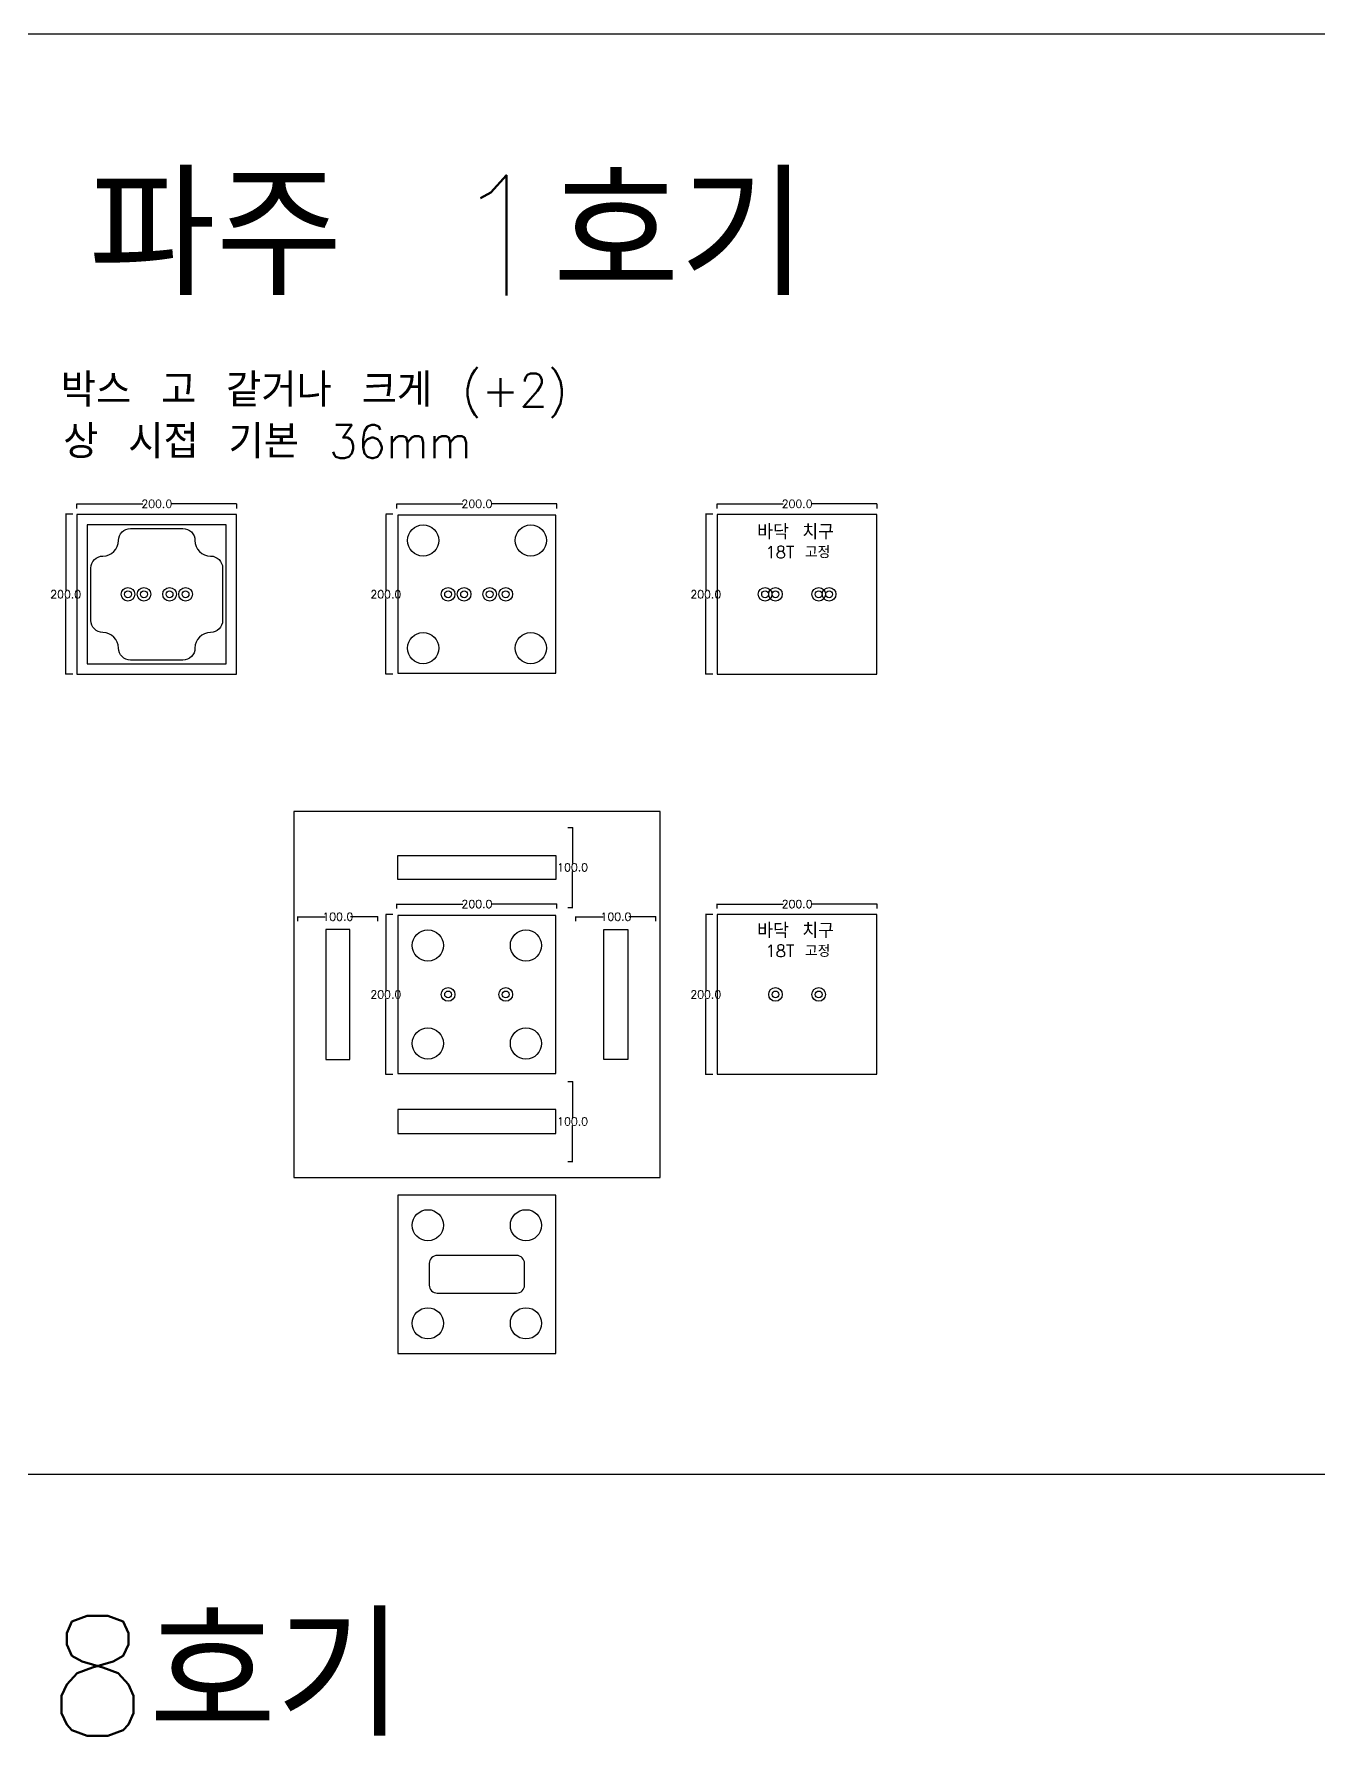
# Model space of a CAD drawing. Header units: millimetres. Extents: x 8462 to 28262, y 7372 to 16372.
# Drawn here: x 16559 to 18164, y 14245 to 16372 of the extents above; entities that cross this region are included whole.
import ezdxf

# ---------------------------------------------------------------- set-up
doc = ezdxf.new("R2010")
doc.units = ezdxf.units.MM
for name, color, linetype in [('TEXT', 7, 'Continuous'), ('볼트 구멍', 7, 'Continuous'), ('치구', 7, 'Continuous'), ('치구설정', 7, 'Continuous'), ('치수', 7, 'Continuous')]:
    doc.layers.add(name, color=color, linetype=linetype)
doc.styles.get("Standard").update_dxf_attribs({"font": 'txt.shx', "bigfont": 'whgtxt.shx'})
doc.dimstyles.get("Standard").update_dxf_attribs({"dimtxt": 7, "dimasz": 0.18, "dimexe": 0.18, "dimexo": 0.0625, "dimgap": 0.09, "dimtad": 0, "dimtih": 1, "dimtoh": 1, "dimdec": 1, "dimzin": 0, "dimdsep": 46, "dimtxsty": 'Standard', "dimcen": 0.09, "dimadec": 0, "dimazin": 0, "dimtfac": 1, "dimtdec": 1, "dimtofl": 0, "dimtmove": 0, "dimatfit": 3, "dimfxl": 0, "dimtolj": 1, "dimtzin": 0, "dimarcsym": 0})

# ---------------------------------------------------------------- blocks, each defined once
blk = doc.blocks.new('*D786')
at = {"layer": 'Defpoints', "color": 0}
for p in [(17012.3, 15778.9), (17212.3, 15784.8), (17212.3, 15778.9)]:
    blk.add_point(p, dxfattribs=at)
at = {"layer": '치수', "color": 0, "lineweight": -2}
for p, q in [((17012.3, 15779), (17012.3, 15785)), ((17012.4, 15784.8), (17094.7, 15784.8)), ((17212.1, 15784.8), (17129.9, 15784.8)), ((17212.3, 15779), (17212.3, 15785))]:
    blk.add_line(p, q, dxfattribs=at)
at = {"layer": '치수', "color": 0}
for points in [[(17012.4, 15784.8), (17012.4, 15784.8), (17012.3, 15784.8)], [(17212.1, 15784.8), (17212.1, 15784.8), (17212.3, 15784.8)]]:
    blk.add_solid(points, dxfattribs=at)
at = {"layer": '치수', "color": 0, "insert": (17112.3, 15784.8), "char_height": 10, "attachment_point": 5}
blk.add_mtext('\\A1;200.0', dxfattribs=at)
blk = doc.blocks.new('*D787')
at = {"layer": 'Defpoints', "color": 0}
for p in [(16612.3, 15778.9), (16812.3, 15784.8), (16812.3, 15778.9)]:
    blk.add_point(p, dxfattribs=at)
at = {"layer": '치수', "color": 0, "lineweight": -2}
for p, q in [((16612.3, 15779), (16612.3, 15785)), ((16612.4, 15784.8), (16694.7, 15784.8)), ((16812.1, 15784.8), (16729.9, 15784.8)), ((16812.3, 15779), (16812.3, 15785))]:
    blk.add_line(p, q, dxfattribs=at)
at = {"layer": '치수', "color": 0}
for points in [[(16612.4, 15784.8), (16612.4, 15784.8), (16612.3, 15784.8)], [(16812.1, 15784.8), (16812.1, 15784.8), (16812.3, 15784.8)]]:
    blk.add_solid(points, dxfattribs=at)
at = {"layer": '치수', "color": 0, "insert": (16712.3, 15784.8), "char_height": 10, "attachment_point": 5}
blk.add_mtext('\\A1;200.0', dxfattribs=at)
blk = doc.blocks.new('*D772')
at = {"layer": 'Defpoints', "color": 0}
for p in [(16607.4, 15771.8), (16598.5, 15571.8), (16607.4, 15571.8)]:
    blk.add_point(p, dxfattribs=at)
at = {"layer": '치수', "color": 0, "lineweight": -2}
for p, q in [((16607.3, 15771.8), (16598.3, 15771.8)), ((16598.5, 15771.6), (16598.5, 15676.9)), ((16598.5, 15572), (16598.5, 15666.7)), ((16607.3, 15571.8), (16598.3, 15571.8))]:
    blk.add_line(p, q, dxfattribs=at)
at = {"layer": '치수', "color": 0}
for points in [[(16598.4, 15771.6), (16598.5, 15771.6), (16598.5, 15771.8)], [(16598.4, 15572), (16598.5, 15572), (16598.5, 15571.8)]]:
    blk.add_solid(points, dxfattribs=at)
at = {"layer": '치수', "color": 0, "insert": (16598.5, 15671.8), "char_height": 10, "attachment_point": 5}
blk.add_mtext('\\A1;200.0', dxfattribs=at)
blk = doc.blocks.new('*D773')
at = {"layer": 'Defpoints', "color": 0}
for p in [(17007.4, 15771.8), (16998.5, 15571.8), (17007.4, 15571.8)]:
    blk.add_point(p, dxfattribs=at)
at = {"layer": '치수', "color": 0, "lineweight": -2}
for p, q in [((17007.3, 15771.8), (16998.3, 15771.8)), ((16998.5, 15771.6), (16998.5, 15676.9)), ((16998.5, 15572), (16998.5, 15666.7)), ((17007.3, 15571.8), (16998.3, 15571.8))]:
    blk.add_line(p, q, dxfattribs=at)
at = {"layer": '치수', "color": 0}
for points in [[(16998.4, 15771.6), (16998.5, 15771.6), (16998.5, 15771.8)], [(16998.4, 15572), (16998.5, 15572), (16998.5, 15571.8)]]:
    blk.add_solid(points, dxfattribs=at)
at = {"layer": '치수', "color": 0, "insert": (16998.5, 15671.8), "char_height": 10, "attachment_point": 5}
blk.add_mtext('\\A1;200.0', dxfattribs=at)
blk = doc.blocks.new('*D770')
at = {"layer": 'Defpoints', "color": 0}
for p in [(17412.3, 15778.9), (17612.3, 15784.8), (17612.3, 15778.9)]:
    blk.add_point(p, dxfattribs=at)
at = {"layer": '치수', "color": 0, "lineweight": -2}
for p, q in [((17412.3, 15779), (17412.3, 15785)), ((17412.4, 15784.8), (17494.7, 15784.8)), ((17612.1, 15784.8), (17529.9, 15784.8)), ((17612.3, 15779), (17612.3, 15785))]:
    blk.add_line(p, q, dxfattribs=at)
at = {"layer": '치수', "color": 0}
for points in [[(17412.4, 15784.8), (17412.4, 15784.8), (17412.3, 15784.8)], [(17612.1, 15784.8), (17612.1, 15784.8), (17612.3, 15784.8)]]:
    blk.add_solid(points, dxfattribs=at)
at = {"layer": '치수', "color": 0, "insert": (17512.3, 15784.8), "char_height": 10, "attachment_point": 5}
blk.add_mtext('\\A1;200.0', dxfattribs=at)
blk = doc.blocks.new('*D771')
at = {"layer": 'Defpoints', "color": 0}
for p in [(17407.1, 15771.8), (17398.2, 15571.8), (17407.1, 15571.8)]:
    blk.add_point(p, dxfattribs=at)
at = {"layer": '치수', "color": 0, "lineweight": -2}
for p, q in [((17407.1, 15771.8), (17398, 15771.8)), ((17398.2, 15771.6), (17398.2, 15676.9)), ((17398.2, 15572), (17398.2, 15666.7)), ((17407.1, 15571.8), (17398, 15571.8))]:
    blk.add_line(p, q, dxfattribs=at)
at = {"layer": '치수', "color": 0}
for points in [[(17398.2, 15771.6), (17398.3, 15771.6), (17398.2, 15771.8)], [(17398.2, 15572), (17398.3, 15572), (17398.2, 15571.8)]]:
    blk.add_solid(points, dxfattribs=at)
at = {"layer": '치수', "color": 0, "insert": (17398.2, 15671.8), "char_height": 10, "attachment_point": 5}
blk.add_mtext('\\A1;200.0', dxfattribs=at)
blk = doc.blocks.new('*D834')
at = {"layer": 'Defpoints', "color": 0}
for p in [(17407.1, 15271.8), (17398.2, 15071.8), (17407.1, 15071.8)]:
    blk.add_point(p, dxfattribs=at)
at = {"layer": '치수', "color": 0, "lineweight": -2}
for p, q in [((17407.1, 15271.8), (17398, 15271.8)), ((17398.2, 15271.6), (17398.2, 15176.9)), ((17398.2, 15072), (17398.2, 15166.7)), ((17407.1, 15071.8), (17398, 15071.8))]:
    blk.add_line(p, q, dxfattribs=at)
at = {"layer": '치수', "color": 0}
for points in [[(17398.2, 15271.6), (17398.3, 15271.6), (17398.2, 15271.8)], [(17398.2, 15072), (17398.3, 15072), (17398.2, 15071.8)]]:
    blk.add_solid(points, dxfattribs=at)
at = {"layer": '치수', "color": 0, "insert": (17398.2, 15171.8), "char_height": 10, "attachment_point": 5}
blk.add_mtext('\\A1;200.0', dxfattribs=at)
blk = doc.blocks.new('*D839')
at = {"layer": 'Defpoints', "color": 0}
for p in [(17412.3, 15278.9), (17612.3, 15284.8), (17612.3, 15278.9)]:
    blk.add_point(p, dxfattribs=at)
at = {"layer": '치수', "color": 0, "lineweight": -2}
for p, q in [((17412.3, 15279), (17412.3, 15285)), ((17412.4, 15284.8), (17494.7, 15284.8)), ((17612.1, 15284.8), (17529.9, 15284.8)), ((17612.3, 15279), (17612.3, 15285))]:
    blk.add_line(p, q, dxfattribs=at)
at = {"layer": '치수', "color": 0}
for points in [[(17412.4, 15284.8), (17412.4, 15284.8), (17412.3, 15284.8)], [(17612.1, 15284.8), (17612.1, 15284.8), (17612.3, 15284.8)]]:
    blk.add_solid(points, dxfattribs=at)
at = {"layer": '치수', "color": 0, "insert": (17512.3, 15284.8), "char_height": 10, "attachment_point": 5}
blk.add_mtext('\\A1;200.0', dxfattribs=at)
blk = doc.blocks.new('*D867')
at = {"layer": 'Defpoints', "color": 0}
for p in [(17007.4, 15271.8), (16998.5, 15071.8), (17007.4, 15071.8)]:
    blk.add_point(p, dxfattribs=at)
at = {"layer": '치수', "color": 0, "lineweight": -2}
for p, q in [((17007.3, 15271.8), (16998.3, 15271.8)), ((16998.5, 15271.6), (16998.5, 15176.9)), ((16998.5, 15072), (16998.5, 15166.7)), ((17007.3, 15071.8), (16998.3, 15071.8))]:
    blk.add_line(p, q, dxfattribs=at)
at = {"layer": '치수', "color": 0}
for points in [[(16998.4, 15271.6), (16998.5, 15271.6), (16998.5, 15271.8)], [(16998.4, 15072), (16998.5, 15072), (16998.5, 15071.8)]]:
    blk.add_solid(points, dxfattribs=at)
at = {"layer": '치수', "color": 0, "insert": (16998.5, 15171.8), "char_height": 10, "attachment_point": 5}
blk.add_mtext('\\A1;200.0', dxfattribs=at)
blk = doc.blocks.new('*D868')
at = {"layer": 'Defpoints', "color": 0}
for p in [(17226, 15063.1), (17231.8, 15063.1), (17226, 14963.1)]:
    blk.add_point(p, dxfattribs=at)
at = {"layer": '치수', "color": 0, "lineweight": -2}
for p, q in [((17226, 15063.1), (17232, 15063.1)), ((17231.8, 15062.9), (17231.8, 15018.2)), ((17231.8, 14963.3), (17231.8, 15008)), ((17226, 14963.1), (17232, 14963.1))]:
    blk.add_line(p, q, dxfattribs=at)
at = {"layer": '치수', "color": 0}
for points in [[(17231.8, 15062.9), (17231.9, 15062.9), (17231.8, 15063.1)], [(17231.8, 14963.3), (17231.9, 14963.3), (17231.8, 14963.1)]]:
    blk.add_solid(points, dxfattribs=at)
at = {"layer": '치수', "color": 0, "insert": (17231.8, 15013.1), "char_height": 10, "attachment_point": 5}
blk.add_mtext('\\A1;100.0', dxfattribs=at)
blk = doc.blocks.new('*D869')
at = {"layer": 'Defpoints', "color": 0}
for p in [(17012.3, 15278.9), (17212.3, 15284.8), (17212.3, 15278.9)]:
    blk.add_point(p, dxfattribs=at)
at = {"layer": '치수', "color": 0, "lineweight": -2}
for p, q in [((17012.3, 15279), (17012.3, 15285)), ((17012.4, 15284.8), (17094.7, 15284.8)), ((17212.1, 15284.8), (17129.9, 15284.8)), ((17212.3, 15279), (17212.3, 15285))]:
    blk.add_line(p, q, dxfattribs=at)
at = {"layer": '치수', "color": 0}
for points in [[(17012.4, 15284.8), (17012.4, 15284.8), (17012.3, 15284.8)], [(17212.1, 15284.8), (17212.1, 15284.8), (17212.3, 15284.8)]]:
    blk.add_solid(points, dxfattribs=at)
at = {"layer": '치수', "color": 0, "insert": (17112.3, 15284.8), "char_height": 10, "attachment_point": 5}
blk.add_mtext('\\A1;200.0', dxfattribs=at)
blk = doc.blocks.new('*D870')
at = {"layer": 'Defpoints', "color": 0}
for p in [(16888.5, 15269), (16888.5, 15263.1), (16988.5, 15263.1)]:
    blk.add_point(p, dxfattribs=at)
at = {"layer": '치수', "color": 0, "lineweight": -2}
for p, q in [((16888.5, 15263.2), (16888.5, 15269.2)), ((16888.7, 15269), (16922.6, 15269)), ((16988.3, 15269), (16954.4, 15269)), ((16988.5, 15263.2), (16988.5, 15269.2))]:
    blk.add_line(p, q, dxfattribs=at)
at = {"layer": '치수', "color": 0}
for points in [[(16888.7, 15269), (16888.7, 15269), (16888.5, 15269)], [(16988.3, 15269), (16988.3, 15269), (16988.5, 15269)]]:
    blk.add_solid(points, dxfattribs=at)
at = {"layer": '치수', "color": 0, "insert": (16938.5, 15269), "char_height": 10, "attachment_point": 5}
blk.add_mtext('\\A1;100.0', dxfattribs=at)
blk = doc.blocks.new('*D872')
at = {"layer": 'Defpoints', "color": 0}
for p in [(17336, 15269), (17236, 15263.1), (17336, 15263.1)]:
    blk.add_point(p, dxfattribs=at)
at = {"layer": '치수', "color": 0, "lineweight": -2}
for p, q in [((17236, 15263.2), (17236, 15269.2)), ((17236.2, 15269), (17270.1, 15269)), ((17335.8, 15269), (17301.9, 15269)), ((17336, 15263.2), (17336, 15269.2))]:
    blk.add_line(p, q, dxfattribs=at)
at = {"layer": '치수', "color": 0}
for points in [[(17236.2, 15269), (17236.2, 15269), (17236, 15269)], [(17335.8, 15269), (17335.8, 15269), (17336, 15269)]]:
    blk.add_solid(points, dxfattribs=at)
at = {"layer": '치수', "color": 0, "insert": (17286, 15269), "char_height": 10, "attachment_point": 5}
blk.add_mtext('\\A1;100.0', dxfattribs=at)
blk = doc.blocks.new('*D871')
at = {"layer": 'Defpoints', "color": 0}
for p in [(17226, 15380.6), (17226, 15280.6), (17231.8, 15280.6)]:
    blk.add_point(p, dxfattribs=at)
at = {"layer": '치수', "color": 0, "lineweight": -2}
for p, q in [((17226, 15380.6), (17232, 15380.6)), ((17231.8, 15380.4), (17231.8, 15335.7)), ((17231.8, 15280.8), (17231.8, 15325.5)), ((17226, 15280.6), (17232, 15280.6))]:
    blk.add_line(p, q, dxfattribs=at)
at = {"layer": '치수', "color": 0}
for points in [[(17231.8, 15380.4), (17231.9, 15380.4), (17231.8, 15380.6)], [(17231.8, 15280.8), (17231.9, 15280.8), (17231.8, 15280.6)]]:
    blk.add_solid(points, dxfattribs=at)
at = {"layer": '치수', "color": 0, "insert": (17231.8, 15330.6), "char_height": 10, "attachment_point": 5}
blk.add_mtext('\\A1;100.0', dxfattribs=at)

msp = doc.modelspace()

# ---------------------------------------------------------------- linework, layer by layer
at = {"color": 6}
for p, q in [((28262.267, 16371.825), (8462.267, 16371.825)), ((28262.267, 14571.825), (8462.267, 14571.825))]:
    msp.add_line(p, q, dxfattribs=at)
for points in [[(17211.017, 15345.575), (17211.017, 15315.575), (17013.517, 15315.575), (17013.517, 15345.575)], [(16953.517, 15253.175), (16923.517, 15253.175), (16923.517, 15090.475), (16953.517, 15090.475)], [(17271.017, 15253.175), (17301.017, 15253.175), (17301.017, 15090.475), (17271.017, 15090.475)], [(17211.017, 14998.075), (17211.017, 15028.075), (17013.517, 15028.075), (17013.517, 14998.075)]]:
    msp.add_lwpolyline(points, close=True)
at = {"elevation": 0}
msp.add_lwpolyline([(17062.767, 14798.645), (17161.767, 14798.645, 0.41421356), (17171.767, 14808.645), (17171.767, 14835.645, 0.41421356), (17161.767, 14845.645), (17062.767, 14845.645, 0.41421356), (17052.767, 14835.645), (17052.767, 14808.645, 0.41421356)], format="xyb", close=True, dxfattribs=at)
at = {"layer": '볼트 구멍', "color": 6}
for centre in [(16676.267, 15671.825), (16696.267, 15671.825), (16728.267, 15671.825), (16748.267, 15671.825), (17076.267, 15671.825), (17096.267, 15671.825), (17128.267, 15671.825), (17148.267, 15671.825), (17472.267, 15671.825), (17485.267, 15671.825), (17539.267, 15671.825), (17552.267, 15671.825), (17076.267, 15171.825), (17148.267, 15171.825), (17485.267, 15171.825), (17539.267, 15171.825)]:
    msp.add_circle(centre, 8.5, dxfattribs=at)
at = {"layer": '볼트 구멍', "color": 3}
for centre in [(16676.267, 15671.825), (16748.267, 15671.825), (17076.267, 15671.825), (17148.267, 15671.825), (17472.267, 15671.825), (17552.267, 15671.825), (17076.267, 15171.825), (17148.267, 15171.825), (17485.267, 15171.825), (17539.267, 15171.825)]:
    msp.add_circle(centre, 4.25, dxfattribs=at)
at = {"layer": '볼트 구멍', "color": 2}
for centre in [(16696.267, 15671.825), (16728.267, 15671.825), (17096.267, 15671.825), (17128.267, 15671.825), (17485.267, 15671.825), (17539.267, 15671.825)]:
    msp.add_circle(centre, 4.25, dxfattribs=at)
at = {"layer": '치구'}
for points in [[(16612.517, 15771.575), (16612.517, 15572.075), (16812.017, 15572.075), (16812.017, 15771.575)], [(16625.517, 15758.575), (16625.517, 15585.075), (16799.017, 15585.075), (16799.017, 15758.575)], [(17013.517, 15770.575), (17013.517, 15573.075), (17211.017, 15573.075), (17211.017, 15770.575)], [(17412.517, 15771.575), (17412.517, 15572.075), (17612.017, 15572.075), (17612.017, 15771.575)], [(17013.517, 15270.575), (17013.517, 15073.075), (17211.017, 15073.075), (17211.017, 15270.575)], [(17412.517, 15271.575), (17412.517, 15072.075), (17612.017, 15072.075), (17612.017, 15271.575)], [(17013.517, 14920.895), (17013.517, 14723.395), (17211.017, 14723.395), (17211.017, 14920.895)]]:
    msp.add_lwpolyline(points, close=True, dxfattribs=at)
msp.add_lwpolyline([(16679.517, 15754.075), (16745.017, 15754.075, -0.41421365), (16760.017, 15739.075, 0.41421347), (16779.517, 15719.575, -0.41421338), (16794.517, 15704.575), (16794.517, 15639.075, -0.41421338), (16779.517, 15624.075, 0.41421347), (16760.017, 15604.575, -0.41421365), (16745.017, 15589.575), (16679.517, 15589.575, -0.41421365), (16664.517, 15604.575, 0.41421347), (16645.017, 15624.075, -0.41421338), (16630.017, 15639.075), (16630.017, 15704.575, -0.41421338), (16645.017, 15719.575, 0.41421347), (16664.517, 15739.075, -0.41421365)], format="xyb", close=True, dxfattribs=at)
for centre in [(17045.017, 15739.075), (17179.517, 15739.075), (17045.017, 15604.575), (17179.517, 15604.575), (17051.017, 15233.075), (17173.517, 15233.075), (17051.017, 15110.575), (17173.517, 15110.575), (17051.017, 14883.395), (17173.517, 14883.395), (17051.017, 14760.895), (17173.517, 14760.895)]:
    msp.add_circle(centre, 19.5, dxfattribs=at)
at = {"layer": '치구설정', "color": 2}
msp.add_lwpolyline([(16883.517, 15400.575), (16883.517, 14943.075), (17341.017, 14943.075), (17341.017, 15400.575)], close=True, dxfattribs=at)

# ---------------------------------------------------------------- texts
at = {"layer": 'TEXT', "color": 3}
for s, p in [('목림 - 파주 1호기', (15875.252, 16045.315)), ('송운사 7-8호기 ', (15668.538, 14245.315))]:
    msp.add_text(s, height=150, dxfattribs=at).set_placement(p)
at = {"layer": 'TEXT', "color": 1}
for s, p in [('박스 고 같거나 크게 (+2)', (16592.257, 15906.129)), ('상 시접 기본 36mm', (16595.4, 15841.725))]:
    msp.add_text(s, height=41.66667, dxfattribs=at).set_placement(p)
at = {"layer": 'TEXT', "color": 6, "linetype": 'Continuous'}
for p in [(17462.348, 15740.417), (17462.348, 15242.167)]:
    msp.add_text('바닥 치구', height=18.75, dxfattribs=at).set_placement(p)
at = {"layer": 'TEXT', "color": 6}
for p in [(17472.696, 15716.912), (17472.696, 15218.662)]:
    msp.add_text('18T 고정', height=15, dxfattribs=at).set_placement(p)

# ---------------------------------------------------------------- dimensions: what is measured, and where the dimension line sits
at = {"layer": '치수', "color": 4}
for base, p1, p2, picture, middle in [((16812.267, 15784.815), (16612.267, 15778.932), (16812.267, 15778.932), '*D787', (16712.267, 15784.815)), ((17212.267, 15784.815), (17012.267, 15778.932), (17212.267, 15778.932), '*D786', (17112.267, 15784.815)), ((17612.267, 15784.815), (17412.267, 15778.932), (17612.267, 15778.932), '*D770', (17512.267, 15784.815)), ((17212.267, 15284.815), (17012.267, 15278.932), (17212.267, 15278.932), '*D869', (17112.267, 15284.815)), ((17612.267, 15284.815), (17412.267, 15278.932), (17612.267, 15278.932), '*D839', (17512.267, 15284.815))]:
    dim = msp.add_linear_dim(base=base, p1=p1, p2=p2, dimstyle='Standard', override={"dimtxt": 10}, dxfattribs=at)
    dim.commit()
    dim.dimension.update_dxf_attribs({"geometry": picture, "text_midpoint": middle})
for base, p1, p2, angle, picture, middle in [((16598.471, 15571.825), (16607.376, 15771.825), (16607.376, 15571.825), 90, '*D772', (16598.471, 15671.825)), ((16998.471, 15571.825), (17007.376, 15771.825), (17007.376, 15571.825), 90, '*D773', (16998.471, 15671.825)), ((17398.221, 15571.825), (17407.126, 15771.825), (17407.126, 15571.825), 90, '*D771', (17398.221, 15671.825)), ((17231.838, 15280.575), (17225.955, 15380.575), (17225.955, 15280.575), 270, '*D871', (17231.838, 15330.575)), ((16888.517, 15268.996), (16988.517, 15263.112), (16888.517, 15263.112), 180, '*D870', (16938.517, 15268.996)), ((16998.471, 15071.825), (17007.376, 15271.825), (17007.376, 15071.825), 90, '*D867', (16998.471, 15171.825)), ((17336.017, 15268.996), (17236.017, 15263.112), (17336.017, 15263.112), 0, '*D872', (17286.017, 15268.996)), ((17398.221, 15071.825), (17407.126, 15271.825), (17407.126, 15071.825), 90, '*D834', (17398.221, 15171.825)), ((17231.838, 15063.075), (17225.955, 14963.075), (17225.955, 15063.075), 90, '*D868', (17231.838, 15013.075))]:
    dim = msp.add_linear_dim(base=base, p1=p1, p2=p2, angle=angle, dimstyle='Standard', override={"dimtxt": 10}, dxfattribs=at)
    dim.commit()
    dim.dimension.update_dxf_attribs({"geometry": picture, "text_midpoint": middle})

doc.saveas('drawing.dxf')
